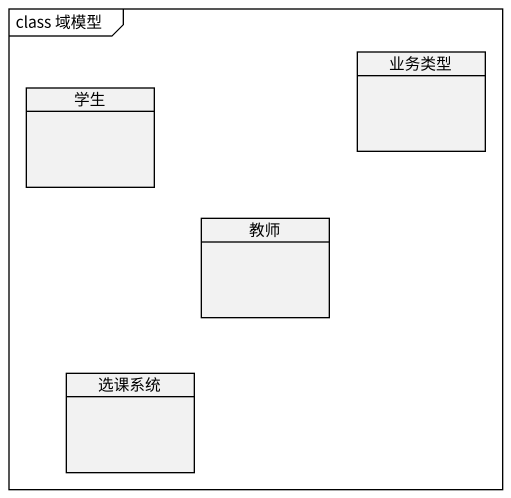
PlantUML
@startuml
mainframe class 域模型
hide circle
hide empty members
class 业务类型
class 学生
class 教师
class 选课系统
@enduml
